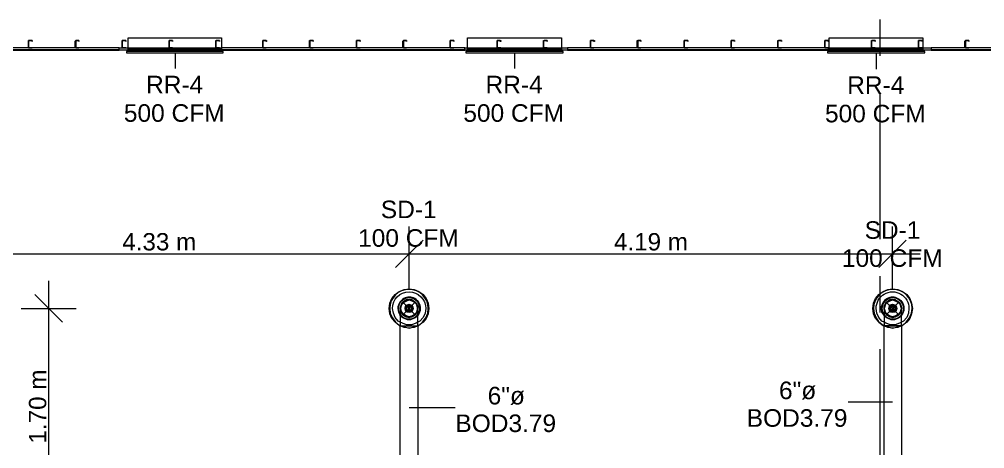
# Model space of a CAD drawing. Header units: metres. Extents: x -2 to 207, y -8 to 52.
# Drawn here: x 14.15 to 22.52, y 17.77 to 21.48 of the extents above; entities that cross this region are included whole.
import ezdxf

# ---------------------------------------------------------------- set-up
doc = ezdxf.new("R2010")
doc.units = ezdxf.units.M
doc.layers.add('HVAC - Ductos', color=5, linetype='Continuous', lineweight=0)
doc.layers.add('PDF_Text', color=7, linetype='Continuous', lineweight=0)
doc.layers.add('PDF_Geometry', color=7, linetype='Continuous', lineweight=0, true_color=0xaaaaaa)
doc.styles.add('PDF Helvetica', font='')
doc.styles.get('PDF Helvetica').set_extended_font_data('Helvetica')

msp = doc.modelspace()

# ---------------------------------------------------------------- linework, layer by layer
at = {"layer": 'HVAC - Ductos', "lineweight": 0}
for points in [[(15.9208, 21.2014), (15.907, 21.2014), (15.907, 21.2197), (15.0961, 21.2197), (15.0961, 21.3205), (15.907, 21.3205), (15.907, 21.2197), (15.0961, 21.2197), (15.0961, 21.2014), (15.0823, 21.2014), (15.0823, 21.1922), (15.9208, 21.1922), (15.9208, 21.2014), (15.0823, 21.2014)], [(18.8668, 21.2014), (18.853, 21.2014), (18.853, 21.2197), (18.0375, 21.2197), (18.0375, 21.3205), (18.853, 21.3205), (18.853, 21.2197), (18.0375, 21.2197), (18.0375, 21.2014), (18.0283, 21.2014)], [(21.9961, 21.2014), (21.9824, 21.2014), (21.9824, 21.2197), (21.1714, 21.2197), (21.1714, 21.3205), (21.9824, 21.3205), (21.9824, 21.2197), (21.1714, 21.2197), (21.1714, 21.2014), (21.1577, 21.2014), (21.1577, 21.1922), (22.0007, 21.1922), (22.0007, 21.2014), (21.1577, 21.2014)], [(15.1052, 21.1922), (15.8978, 21.1922)], [(15.5038, 21.1922), (15.5038, 21.0547)], [(18.0467, 21.1922), (18.8439, 21.1922)], [(18.4453, 21.1922), (18.4453, 21.0547)], [(21.1805, 21.1922), (21.9732, 21.1922)], [(21.5792, 21.1922), (21.5792, 21.0501)], [(17.5335, 19.2129), (17.5335, 19.4511), (17.5335, 19.6894)], [(21.7212, 19.2129), (21.7212, 19.4511), (21.7212, 19.6894)], [(17.6526, 19.5703), (17.5335, 19.4511), (17.4144, 19.332)], [(21.8403, 19.5703), (21.7212, 19.4511), (21.602, 19.332)], [(9.4697, 19.4511), (12.4157, 19.4511), (13.2038, 19.4511), (17.5335, 19.4511), (21.9594, 19.4511)], [(17.5335, 19.1488), (17.5335, 19.4878)], [(21.7212, 19.1488), (21.7212, 19.3137)], [(14.4088, 13.7378), (14.4088, 15.575), (14.4088, 17.2794), (14.4088, 19.2175)], [(14.2897, 19.0984), (14.4088, 18.9792), (14.5279, 18.8601)], [(17.4556, 17.6001), (17.4556, 18.8281), (17.4465, 18.8326), (17.4098, 18.8601), (17.3823, 18.8921), (17.364, 18.9334), (17.3594, 18.9792), (17.364, 19.025), (17.3823, 19.0663), (17.4098, 19.0984), (17.4465, 19.1258), (17.4877, 19.1442), (17.5335, 19.1488), (17.5748, 19.1442), (17.616, 19.1258), (17.6526, 19.0984), (17.6801, 19.0663), (17.6984, 19.025), (17.703, 18.9792), (17.6984, 18.9334), (17.6801, 18.8921), (17.6526, 18.8601), (17.616, 18.8326), (17.6068, 18.8281), (17.6068, 17.6001)], [(21.6478, 17.5497), (21.6478, 18.8281), (21.6387, 18.8326), (21.602, 18.8601), (21.5746, 18.8921), (21.5562, 18.9334), (21.5516, 18.9792), (21.5562, 19.025), (21.5746, 19.0663), (21.602, 19.0984), (21.6387, 19.1258), (21.68, 19.1442), (21.7212, 19.1488), (21.767, 19.1442), (21.8083, 19.1258), (21.8449, 19.0984), (21.8723, 19.0663), (21.8861, 19.025), (21.8953, 18.9792), (21.8861, 18.9334), (21.8723, 18.8921), (21.8449, 18.8601), (21.8083, 18.8326), (21.7991, 18.8281), (21.7991, 17.5497)], [(17.4556, 18.8281), (17.4602, 18.8281), (17.4648, 18.8281), (17.4785, 18.8281), (17.4923, 18.8281), (17.5106, 18.8281), (17.5335, 18.8281), (17.5518, 18.8281), (17.5702, 18.8281), (17.584, 18.8281), (17.5976, 18.8281), (17.6068, 18.8281), (17.6068, 18.8693), (17.6068, 18.9105), (17.6068, 18.9426), (17.6068, 18.9655), (17.6068, 18.9792), (17.6068, 18.9747), (17.6068, 18.9792), (17.6068, 18.9976), (17.5976, 19.0159), (17.584, 19.0342), (17.5702, 19.0434), (17.5518, 19.0526), (17.5335, 19.0571), (17.5106, 19.0526), (17.4923, 19.0434), (17.4785, 19.0342), (17.4648, 19.0159), (17.4602, 18.9976), (17.4556, 18.9792), (17.4556, 18.9747), (17.4556, 18.9792), (17.4602, 18.9976), (17.4648, 19.0159), (17.4785, 19.0342), (17.4923, 19.0434), (17.5106, 19.0526), (17.5335, 19.0571), (17.5518, 19.0526), (17.5702, 19.0434), (17.584, 19.0342), (17.5976, 19.0159), (17.6068, 18.9976), (17.6068, 18.9792)], [(17.4602, 19.0067), (17.4648, 19.0113)], [(17.4648, 18.9563), (17.4602, 18.9792), (17.4648, 19.0022)], [(17.4648, 19.0113), (17.4785, 19.0296), (17.5014, 19.0434)], [(17.5014, 19.048), (17.506, 19.048)], [(17.506, 19.048), (17.5335, 19.0526), (17.5564, 19.048)], [(17.5564, 19.048), (17.561, 19.048), (17.5656, 19.048)], [(17.561, 19.0434), (17.584, 19.0296), (17.5976, 19.0113)], [(17.6022, 19.0113), (17.6022, 19.0067)], [(17.6022, 19.0022), (17.6068, 18.9792), (17.6022, 18.9563)], [(21.6524, 18.9563), (21.6478, 18.9792), (21.6524, 19.0022)], [(21.6524, 19.0067), (21.6524, 19.0113)], [(21.657, 19.0113), (21.6708, 19.0296), (21.6937, 19.0434)], [(21.6891, 19.048), (21.6937, 19.048), (21.6983, 19.048)], [(21.6983, 19.048), (21.7212, 19.0526), (21.7487, 19.048)], [(21.7487, 19.048), (21.7532, 19.048)], [(21.7532, 19.0434), (21.7762, 19.0296), (21.7899, 19.0113)], [(21.7899, 19.0113), (21.7945, 19.0067)], [(21.7899, 19.0022), (21.7945, 18.9792), (21.7899, 18.9563)], [(14.1706, 18.9792), (14.4088, 18.9792), (14.6471, 18.9792)], [(17.4556, 18.9792), (17.4556, 18.9747), (17.4556, 18.9563), (17.4556, 18.9243), (17.4556, 18.8876), (17.4556, 18.8464), (17.4556, 18.8281), (17.4602, 18.8281), (17.4648, 18.8281), (17.4785, 18.8281), (17.4923, 18.8281), (17.5106, 18.8281), (17.5335, 18.8281), (17.5518, 18.8281), (17.5702, 18.8281), (17.584, 18.8281), (17.5976, 18.8281), (17.6068, 18.8281)], [(17.4556, 18.9747), (17.4602, 18.9609), (17.4648, 18.9426), (17.4785, 18.9243), (17.4923, 18.9151), (17.5106, 18.9059), (17.5335, 18.9013), (17.5518, 18.9059), (17.5702, 18.9151), (17.584, 18.9243), (17.5976, 18.9426), (17.6068, 18.9609), (17.6068, 18.9747)], [(17.5014, 18.9151), (17.4785, 18.9288), (17.4648, 18.9472), (17.4602, 18.9518)], [(17.506, 18.9059), (17.5014, 18.9105)], [(17.5564, 18.9105), (17.5335, 18.9059), (17.506, 18.9105)], [(17.5656, 18.9105), (17.561, 18.9105), (17.5564, 18.9059)], [(17.5976, 18.9472), (17.584, 18.9288), (17.561, 18.9151)], [(17.6022, 18.9518), (17.6022, 18.9472)], [(21.6478, 18.9792), (21.6478, 18.9747), (21.6478, 18.9563), (21.6478, 18.9243), (21.6478, 18.8876), (21.6478, 18.8464), (21.6478, 18.8281), (21.657, 18.8281), (21.6662, 18.8281), (21.6845, 18.8281), (21.7029, 18.8281), (21.7212, 18.8281), (21.7441, 18.8281), (21.7624, 18.8281), (21.7762, 18.8281), (21.7899, 18.8281), (21.7945, 18.8281), (21.7991, 18.8281), (21.7991, 18.8693), (21.7991, 18.9105), (21.7991, 18.9426), (21.7991, 18.9655), (21.7991, 18.9792)], [(21.6478, 18.9747), (21.6478, 18.9609), (21.657, 18.9426), (21.6662, 18.9243), (21.6845, 18.9151), (21.7029, 18.9059), (21.7212, 18.9013), (21.7441, 18.9059), (21.7624, 18.9151), (21.7762, 18.9243), (21.7899, 18.9426), (21.7945, 18.9609), (21.7991, 18.9747)], [(21.6524, 18.9472), (21.6524, 18.9518)], [(21.6937, 18.9151), (21.6708, 18.9288), (21.657, 18.9472)], [(21.6983, 18.9059), (21.6937, 18.9105), (21.6891, 18.9105)], [(21.7487, 18.9105), (21.7212, 18.9059), (21.6983, 18.9105)], [(21.7532, 18.9105), (21.7487, 18.9059)], [(21.7945, 18.9518), (21.7899, 18.9472), (21.7762, 18.9288), (21.7532, 18.9151)], [(17.6068, 18.8601), (17.5931, 18.8509), (17.5518, 18.8372), (17.5106, 18.8372), (17.4739, 18.8509), (17.4556, 18.8601)], [(17.4556, 18.8326), (17.4877, 18.8189), (17.5335, 18.8097), (17.5748, 18.8189), (17.6068, 18.8326)], [(17.6068, 18.8281), (17.5748, 18.8143), (17.5335, 18.8097), (17.4877, 18.8143), (17.4556, 18.8281)], [(21.7991, 18.8601), (21.7807, 18.8509), (21.7441, 18.8372), (21.7029, 18.8372), (21.6616, 18.8509), (21.6478, 18.8601)], [(21.6478, 18.8326), (21.68, 18.8189), (21.7212, 18.8097), (21.767, 18.8189), (21.7991, 18.8326)], [(21.7991, 18.8281), (21.767, 18.8143), (21.7212, 18.8097), (21.68, 18.8143), (21.6478, 18.8281)], [(21.7991, 18.8281), (21.7945, 18.8281), (21.7899, 18.8281), (21.7762, 18.8281), (21.7624, 18.8281), (21.7441, 18.8281), (21.7212, 18.8281), (21.7029, 18.8281), (21.6845, 18.8281), (21.6662, 18.8281), (21.657, 18.8281), (21.6478, 18.8281)], [(21.7212, 18.1683), (21.3363, 18.1683)], [(17.5335, 18.1225), (17.9321, 18.1225)]]:
    msp.add_lwpolyline(points, dxfattribs=at)
for points in [[(15.1052, 21.2243), (15.2243, 21.2243)], [(15.3068, 21.2243), (15.4626, 21.2243)], [(15.5451, 21.2243), (15.7009, 21.2243)], [(15.7833, 21.2243), (15.9024, 21.2243)], [(18.0237, 21.2014), (18.0237, 21.1922), (18.8668, 21.1922), (18.8668, 21.2014)], [(18.0467, 21.2243), (18.1704, 21.2243)], [(18.2482, 21.2243), (18.4087, 21.2243)], [(18.4865, 21.2243), (18.6469, 21.2243)], [(18.7248, 21.2243), (18.8484, 21.2243)], [(21.1805, 21.2243), (21.3043, 21.2243)], [(21.3821, 21.2243), (21.5425, 21.2243)], [(21.6204, 21.2243), (21.7807, 21.2243)], [(21.8587, 21.2243), (21.9778, 21.2243)], [(17.5976, 18.9518), (17.584, 18.9288), (17.561, 18.9151), (17.5335, 18.9059), (17.506, 18.9151), (17.4831, 18.9288), (17.4648, 18.9518), (17.4602, 18.9792), (17.4648, 19.0067), (17.4831, 19.0296), (17.506, 19.0434), (17.5335, 19.0526), (17.561, 19.0434), (17.584, 19.0296), (17.5976, 19.0067), (17.6022, 18.9792)], [(17.6022, 18.9609), (17.5976, 18.9426), (17.584, 18.9288), (17.5702, 18.9151), (17.5518, 18.9059), (17.5335, 18.9059), (17.5106, 18.9059), (17.4969, 18.9151), (17.4785, 18.9288), (17.4694, 18.9426), (17.4602, 18.9609), (17.4602, 18.9792), (17.4602, 18.9976), (17.4694, 19.0159), (17.4785, 19.0296), (17.4969, 19.0434), (17.5106, 19.0526), (17.5335, 19.0526), (17.5518, 19.0526), (17.5702, 19.0434), (17.584, 19.0296), (17.5976, 19.0159), (17.6022, 18.9976), (17.6068, 18.9792)], [(17.5014, 18.9976), (17.4969, 18.9792), (17.5014, 18.9976), (17.5152, 19.0113), (17.5335, 19.0159), (17.5473, 19.0113), (17.561, 18.9976), (17.5656, 18.9792), (17.561, 18.9976), (17.5473, 19.0067), (17.5335, 19.0113), (17.5152, 19.0067)], [(17.5106, 18.993), (17.506, 18.9792), (17.5106, 18.993), (17.5243, 19.0022), (17.5381, 19.0022), (17.5518, 18.993), (17.5564, 18.9792), (17.5518, 18.993), (17.5381, 19.0022), (17.5243, 19.0022)], [(17.5473, 18.9655), (17.5335, 18.9609), (17.5152, 18.9655), (17.5106, 18.9792), (17.5152, 18.993), (17.5335, 18.9976), (17.5473, 18.993), (17.5518, 18.9792)], [(21.6478, 18.9792), (21.6478, 18.9838), (21.6478, 18.9976), (21.657, 19.0159), (21.6662, 19.0342), (21.6845, 19.0434), (21.7029, 19.0526), (21.7212, 19.0571), (21.7441, 19.0526), (21.7624, 19.0434), (21.7762, 19.0342), (21.7899, 19.0159), (21.7945, 18.9976), (21.7991, 18.9792), (21.7991, 18.9747), (21.7991, 18.9792), (21.7945, 18.9976), (21.7899, 19.0159), (21.7762, 19.0342), (21.7624, 19.0434), (21.7441, 19.0526), (21.7212, 19.0571), (21.7029, 19.0526), (21.6845, 19.0434), (21.6662, 19.0342), (21.657, 19.0159), (21.6478, 18.9976), (21.6478, 18.9838), (21.6478, 18.9792), (21.6478, 18.9747)], [(21.7945, 18.9609), (21.7853, 18.9426), (21.7762, 18.9288), (21.7578, 18.9151), (21.7395, 18.9059), (21.7212, 18.9059), (21.7029, 18.9059), (21.6845, 18.9151), (21.6708, 18.9288), (21.657, 18.9426), (21.6524, 18.9609), (21.6478, 18.9792), (21.6524, 18.9976), (21.657, 19.0159), (21.6708, 19.0296), (21.6845, 19.0434), (21.7029, 19.0526), (21.7212, 19.0526), (21.7395, 19.0526), (21.7578, 19.0434), (21.7762, 19.0296), (21.7853, 19.0159), (21.7945, 18.9976), (21.7945, 18.9792)], [(21.7899, 18.9518), (21.7716, 18.9288), (21.7487, 18.9151), (21.7212, 18.9059), (21.6937, 18.9151), (21.6708, 18.9288), (21.657, 18.9518), (21.6524, 18.9792), (21.657, 19.0067), (21.6708, 19.0296), (21.6937, 19.0434), (21.7212, 19.0526), (21.7487, 19.0434), (21.7716, 19.0296), (21.7899, 19.0067), (21.7945, 18.9792)], [(21.6937, 18.9976), (21.6891, 18.9792), (21.6937, 18.9976), (21.7029, 19.0113), (21.7212, 19.0159), (21.7395, 19.0113), (21.7532, 18.9976), (21.7578, 18.9792), (21.7532, 18.9976), (21.7395, 19.0067), (21.7212, 19.0113), (21.7075, 19.0067)], [(21.7029, 18.993), (21.6983, 18.9792), (21.7029, 18.993), (21.7166, 19.0022), (21.7303, 19.0022), (21.7441, 18.993), (21.7487, 18.9792), (21.7441, 18.993), (21.7303, 19.0022), (21.7166, 19.0022)], [(21.7349, 18.9655), (21.7212, 18.9609), (21.7075, 18.9655), (21.7029, 18.9792), (21.7075, 18.993), (21.7212, 18.9976), (21.7349, 18.993), (21.7441, 18.9792)], [(17.4373, 18.9792), (17.4419, 18.9472), (17.4556, 18.9197), (17.4419, 18.9472)], [(17.4602, 18.9197), (17.4831, 18.8967), (17.5152, 18.8876), (17.5473, 18.8876), (17.5794, 18.8967), (17.6022, 18.9197), (17.6068, 18.9243), (17.6022, 18.9197), (17.5794, 18.8967), (17.5473, 18.8876), (17.5152, 18.8876), (17.4831, 18.8967), (17.4602, 18.9197), (17.4556, 18.9243)], [(17.6068, 18.9151), (17.5794, 18.8967), (17.5473, 18.883), (17.5152, 18.883), (17.4831, 18.8967), (17.4556, 18.9151), (17.4556, 18.9197), (17.4556, 18.9151), (17.4831, 18.8967), (17.5152, 18.883), (17.5473, 18.883), (17.5794, 18.8967), (17.6068, 18.9151), (17.6068, 18.9197)], [(17.561, 18.9609), (17.5656, 18.9792), (17.561, 18.9609), (17.5473, 18.9472), (17.5335, 18.9426), (17.5152, 18.9472), (17.5014, 18.9609), (17.4969, 18.9792), (17.5014, 18.9609), (17.5152, 18.9518), (17.5335, 18.9472), (17.5473, 18.9518)], [(17.5518, 18.9655), (17.5564, 18.9792), (17.5518, 18.9655), (17.5381, 18.9563), (17.5243, 18.9563), (17.5106, 18.9655), (17.506, 18.9792), (17.5106, 18.9655), (17.5243, 18.9563), (17.5381, 18.9563)], [(17.5289, 18.9838), (17.5243, 18.9792), (17.5289, 18.9838), (17.5335, 18.9838), (17.5381, 18.9792), (17.5335, 18.9838)], [(17.5335, 18.9747), (17.5381, 18.9792), (17.5335, 18.9747), (17.5289, 18.9747), (17.5243, 18.9792), (17.5289, 18.9747)], [(21.625, 18.9792), (21.6296, 18.9472), (21.6478, 18.9197), (21.6296, 18.9472)], [(21.6524, 18.9197), (21.6754, 18.8967), (21.7075, 18.8876), (21.7395, 18.8876), (21.7716, 18.8967), (21.7945, 18.9197), (21.7991, 18.9243), (21.7945, 18.9197), (21.7716, 18.8967), (21.7395, 18.8876), (21.7075, 18.8876), (21.6754, 18.8967), (21.6524, 18.9197), (21.6478, 18.9243)], [(21.7945, 18.9151), (21.7716, 18.8967), (21.7395, 18.883), (21.7075, 18.883), (21.6754, 18.8967), (21.6478, 18.9151), (21.6478, 18.9197), (21.6478, 18.9151), (21.6754, 18.8967), (21.7075, 18.883), (21.7395, 18.883), (21.7716, 18.8967), (21.7945, 18.9151), (21.7991, 18.9197)], [(21.7532, 18.9609), (21.7578, 18.9792), (21.7532, 18.9609), (21.7395, 18.9472), (21.7212, 18.9426), (21.7029, 18.9472), (21.6937, 18.9609), (21.6891, 18.9792), (21.6937, 18.9609), (21.7075, 18.9518), (21.7212, 18.9472), (21.7395, 18.9518)], [(21.7441, 18.9655), (21.7487, 18.9792), (21.7441, 18.9655), (21.7303, 18.9563), (21.7166, 18.9563), (21.7029, 18.9655), (21.6983, 18.9792), (21.7029, 18.9655), (21.7166, 18.9563), (21.7303, 18.9563)], [(21.7258, 18.9838), (21.7212, 18.9838), (21.7166, 18.9792), (21.7212, 18.9838), (21.7258, 18.9838), (21.7303, 18.9792), (21.7258, 18.9747), (21.7212, 18.9747), (21.7166, 18.9792), (21.7212, 18.9747), (21.7258, 18.9747), (21.7258, 18.9792)]]:
    msp.add_lwpolyline(points, close=True, dxfattribs=at)
for points in [[(17.6068, 18.8326), (17.616, 18.8326), (17.648, 18.8601), (17.6756, 18.8967), (17.6939, 18.938), (17.6984, 18.9792, 0.986385), (17.364, 18.9792), (17.3685, 18.938), (17.3869, 18.8967), (17.4144, 18.8601), (17.4465, 18.8326), (17.4556, 18.8326)], [(17.4556, 18.8601), (17.4373, 18.8693), (17.4098, 18.9013), (17.3961, 18.938), (17.3869, 18.9792, -0.994592), (17.6756, 18.9792), (17.671, 18.938), (17.6526, 18.9013), (17.6252, 18.8693), (17.6068, 18.8601)], [(21.7991, 18.8326), (21.8083, 18.8326), (21.8403, 18.8601), (21.8678, 18.8967), (21.8861, 18.938), (21.8907, 18.9792, 0.986385), (21.5562, 18.9792), (21.5608, 18.938), (21.5792, 18.8967), (21.602, 18.8601), (21.6387, 18.8326), (21.6478, 18.8326)], [(21.6478, 18.8601), (21.6296, 18.8693), (21.602, 18.9013), (21.5838, 18.938), (21.5792, 18.9792, -1.013316), (21.8632, 18.9792), (21.8587, 18.938), (21.8449, 18.9013), (21.8174, 18.8693), (21.7991, 18.8601)]]:
    msp.add_lwpolyline(points, format="xyb", dxfattribs=at)
for points in [[(17.6068, 18.9197), (17.6206, 18.9472), (17.6297, 18.9792, 1.018248), (17.4373, 18.9792), (17.4419, 18.9472), (17.4556, 18.9243, -1.368448), (17.6252, 18.9792), (17.6206, 18.9472), (17.6068, 18.9243, 1.368444), (17.4373, 18.9792, -1.434902)], [(21.8174, 18.9792, 1.009886), (21.625, 18.9792, -1.404448), (21.7991, 18.9197), (21.8129, 18.9472), (21.8174, 18.9792), (21.8129, 18.9472), (21.7991, 18.9243, 1.368444), (21.6296, 18.9792), (21.6341, 18.9472), (21.6478, 18.9243, -1.36787)]]:
    msp.add_lwpolyline(points, format="xyb", close=True, dxfattribs=at)
at = {"layer": 'PDF_Geometry', "lineweight": 0}
for points in [[(21.6112, 21.4808), (21.6112, 21.1647)], [(12.906, 21.2197), (15.0182, 21.2197)], [(15.907, 21.2197), (18.0146, 21.2197)], [(18.9034, 21.2197), (21.1668, 21.2197)], [(23.2056, 21.2151), (25.2537, 21.2151), (25.2537, 21.2334), (22.0556, 21.2334), (22.0556, 21.2151), (23.1186, 21.2151)], [(22.0556, 21.2197), (25.2537, 21.2197)], [(21.6112, 20.8486), (21.6112, 19.5794)], [(21.6112, 19.2587), (21.6112, 18.9426)], [(21.6112, 18.6264), (21.6112, 17.3573)]]:
    msp.add_lwpolyline(points, dxfattribs=at)
for points in [[(14.2347, 21.2334), (14.2347, 21.293), (14.2347, 21.2976), (14.2668, 21.2976), (14.2668, 21.2884), (14.2668, 21.2976), (14.2347, 21.2976), (14.2347, 21.293), (14.2347, 21.2334), (14.2668, 21.2334)], [(14.6425, 21.2334), (14.6379, 21.2334), (14.6379, 21.293), (14.6425, 21.2976), (14.67, 21.2976), (14.67, 21.2884), (14.67, 21.2976), (14.6425, 21.2976), (14.6425, 21.293), (14.6425, 21.2334), (14.67, 21.2334)], [(15.0457, 21.2334), (15.0457, 21.293), (15.0457, 21.2976), (15.0777, 21.2976), (15.0777, 21.2884), (15.0777, 21.2976), (15.0457, 21.2976), (15.0457, 21.293), (15.0457, 21.2334), (15.0777, 21.2334)], [(15.4534, 21.2334), (15.4534, 21.293), (15.4534, 21.2976), (15.4809, 21.2976), (15.4809, 21.2884), (15.4809, 21.2976), (15.4534, 21.2976), (15.4534, 21.293), (15.4534, 21.2334), (15.4809, 21.2334)], [(15.8612, 21.2334), (15.8566, 21.2334), (15.8566, 21.293), (15.8566, 21.2976), (15.8612, 21.2976), (15.8887, 21.2976), (15.8887, 21.2884), (15.8887, 21.2976), (15.8612, 21.2976), (15.8566, 21.293), (15.8566, 21.2334), (15.8612, 21.2334), (15.8887, 21.2334)], [(16.2644, 21.2334), (16.2644, 21.293), (16.2644, 21.2976), (16.2965, 21.2976), (16.2965, 21.2884), (16.2919, 21.2884), (16.2919, 21.2976), (16.2644, 21.2976), (16.2644, 21.293), (16.2644, 21.2334), (16.2919, 21.2334), (16.2919, 21.238), (16.2965, 21.238), (16.2965, 21.2334)], [(16.6722, 21.2334), (16.6676, 21.2334), (16.6676, 21.293), (16.6676, 21.2976), (16.6722, 21.2976), (16.6996, 21.2976), (16.6996, 21.2884), (16.6996, 21.2976), (16.6722, 21.2976), (16.6722, 21.293), (16.6722, 21.2334), (16.6996, 21.2334)], [(17.0754, 21.2334), (17.0754, 21.293), (17.0754, 21.2976), (17.1074, 21.2976), (17.1074, 21.2884), (17.1074, 21.2976), (17.0754, 21.2976), (17.0754, 21.293), (17.0754, 21.2334), (17.1074, 21.2334)], [(17.4831, 21.2334), (17.4785, 21.2334), (17.4785, 21.293), (17.4831, 21.2976), (17.5106, 21.2976), (17.5106, 21.2884), (17.5106, 21.2976), (17.4831, 21.2976), (17.4831, 21.293), (17.4831, 21.2334), (17.5106, 21.2334)], [(17.8863, 21.2334), (17.8863, 21.293), (17.8863, 21.2976), (17.9184, 21.2976), (17.9184, 21.2884), (17.9184, 21.2976), (17.8863, 21.2976), (17.8863, 21.293), (17.8863, 21.2334), (17.9184, 21.2334)], [(18.2941, 21.2334), (18.2941, 21.293), (18.2941, 21.2976), (18.3262, 21.2976), (18.3262, 21.2884), (18.3216, 21.2884), (18.3216, 21.2976), (18.2941, 21.2976), (18.2941, 21.293), (18.2941, 21.2334), (18.3216, 21.2334), (18.3216, 21.238), (18.3262, 21.238), (18.3262, 21.2334)], [(18.7018, 21.2334), (18.6973, 21.2334), (18.6973, 21.293), (18.6973, 21.2976), (18.7018, 21.2976), (18.7293, 21.2976), (18.7293, 21.2884), (18.7293, 21.2976), (18.7018, 21.2976), (18.7018, 21.293), (18.6973, 21.293), (18.6973, 21.2334), (18.7018, 21.2334), (18.7293, 21.2334)], [(19.1051, 21.2334), (19.1051, 21.293), (19.1051, 21.2976), (19.1371, 21.2976), (19.1371, 21.2884), (19.1325, 21.2884), (19.1325, 21.2976), (19.1051, 21.2976), (19.1051, 21.293), (19.1051, 21.2334), (19.1325, 21.2334), (19.1325, 21.238), (19.1371, 21.238), (19.1371, 21.2334)], [(19.5129, 21.2334), (19.5083, 21.2334), (19.5083, 21.293), (19.5083, 21.2976), (19.5129, 21.2976), (19.5403, 21.2976), (19.5403, 21.2884), (19.5403, 21.2976), (19.5129, 21.2976), (19.5129, 21.293), (19.5129, 21.2334), (19.5403, 21.2334)], [(19.916, 21.2334), (19.916, 21.293), (19.916, 21.2976), (19.948, 21.2976), (19.948, 21.2884), (19.948, 21.2976), (19.916, 21.2976), (19.916, 21.293), (19.916, 21.2334), (19.948, 21.2334)], [(20.3238, 21.2334), (20.3238, 21.293), (20.3238, 21.2976), (20.3513, 21.2976), (20.3513, 21.2884), (20.3513, 21.2976), (20.3238, 21.2976), (20.3238, 21.293), (20.3238, 21.2334), (20.3513, 21.2334)], [(20.7315, 21.2334), (20.7269, 21.2334), (20.7269, 21.293), (20.7269, 21.2976), (20.7315, 21.2976), (20.759, 21.2976), (20.759, 21.2884), (20.759, 21.2976), (20.7315, 21.2976), (20.7269, 21.293), (20.7269, 21.2334), (20.7315, 21.2334), (20.759, 21.2334)], [(21.1347, 21.2334), (21.1347, 21.293), (21.1347, 21.2976), (21.1668, 21.2976), (21.1668, 21.2884), (21.1623, 21.2884), (21.1623, 21.2976), (21.1347, 21.2976), (21.1347, 21.293), (21.1347, 21.2334), (21.1623, 21.2334), (21.1623, 21.238), (21.1668, 21.238), (21.1668, 21.2334)], [(21.5425, 21.2334), (21.5379, 21.2334), (21.5379, 21.293), (21.5379, 21.2976), (21.5425, 21.2976), (21.57, 21.2976), (21.57, 21.2884), (21.57, 21.2976), (21.5425, 21.2976), (21.5425, 21.293), (21.5379, 21.293), (21.5379, 21.2334), (21.5425, 21.2334), (21.57, 21.2334)], [(21.9457, 21.2334), (21.9457, 21.293), (21.9457, 21.2976), (21.9778, 21.2976), (21.9778, 21.2884), (21.9778, 21.2976), (21.9457, 21.2976), (21.9457, 21.293), (21.9457, 21.2334), (21.9778, 21.2334)], [(22.3535, 21.2334), (22.3489, 21.2334), (22.3489, 21.293), (22.3535, 21.2976), (22.3809, 21.2976), (22.3809, 21.2884), (22.3809, 21.2976), (22.3535, 21.2976), (22.3535, 21.293), (22.3535, 21.2334), (22.3809, 21.2334)], [(15.0182, 21.2334), (12.906, 21.2334), (12.906, 21.2151), (15.0182, 21.2151)], [(14.2668, 21.238), (14.2668, 21.2334)], [(14.67, 21.238), (14.67, 21.2334)], [(15.0182, 21.2151), (15.0182, 21.2334), (15.907, 21.2334), (15.907, 21.2151)], [(15.0777, 21.238), (15.0777, 21.2334)], [(15.4809, 21.238), (15.4809, 21.2334)], [(15.8887, 21.238), (15.8887, 21.2334)], [(18.0146, 21.2334), (15.907, 21.2334), (15.907, 21.2151), (18.0146, 21.2151)], [(16.6996, 21.238), (16.6996, 21.2334)], [(17.1074, 21.238), (17.1074, 21.2334)], [(17.5106, 21.238), (17.5106, 21.2334)], [(17.9184, 21.238), (17.9184, 21.2334)], [(18.0146, 21.2151), (18.0146, 21.2334), (18.9034, 21.2334), (18.9034, 21.2151)], [(18.7293, 21.238), (18.7293, 21.2334)], [(21.1668, 21.2334), (18.9034, 21.2334), (18.9034, 21.2151), (21.1668, 21.2151)], [(19.5403, 21.238), (19.5403, 21.2334)], [(19.948, 21.238), (19.948, 21.2334)], [(20.3513, 21.238), (20.3513, 21.2334)], [(20.759, 21.238), (20.759, 21.2334)], [(21.1668, 21.2151), (21.1668, 21.2334), (22.0556, 21.2334), (22.0556, 21.2151)], [(21.57, 21.238), (21.57, 21.2334)], [(21.9778, 21.238), (21.9778, 21.2334)], [(22.3809, 21.238), (22.3809, 21.2334)]]:
    msp.add_lwpolyline(points, close=True, dxfattribs=at)
at = {"layer": 'PDF_Geometry', "color": 254, "lineweight": 0, "true_color": 0xd2d2d2}
for points in [[(14.2347, 21.2884), (14.2347, 21.293)], [(20.7269, 21.2472), (20.7269, 21.2518)], [(21.1531, 21.2976), (21.1577, 21.2976)]]:
    msp.add_lwpolyline(points, dxfattribs=at)
at = {"layer": 'PDF_Geometry', "color": 8, "lineweight": 0, "true_color": 0x808080}
for points in [[(17.5931, 19.025), (17.5564, 19.0526), (17.506, 19.0526), (17.4694, 19.025), (17.4556, 18.9792), (17.4694, 18.9334), (17.506, 18.9059), (17.5564, 18.9059), (17.5931, 18.9334), (17.6068, 18.9792)], [(21.7853, 19.025), (21.7441, 19.0526), (21.6983, 19.0526), (21.6616, 19.025), (21.6478, 18.9792), (21.6616, 18.9334), (21.6983, 18.9059), (21.7441, 18.9059), (21.7853, 18.9334), (21.7991, 18.9792)]]:
    msp.add_lwpolyline(points, close=True, dxfattribs=at)
for points in [[(17.4785, 19.0342), (17.584, 18.9243)], [(17.584, 19.0342), (17.4785, 18.9243)], [(21.6662, 19.0342), (21.7762, 18.9243)], [(21.7762, 19.0342), (21.6662, 18.9243)]]:
    msp.add_lwpolyline(points, dxfattribs=at)

# ---------------------------------------------------------------- texts
at = {"layer": 'PDF_Text', "lineweight": 0, "attachment_point": 4, "style": 'PDF Helvetica'}
for s, insert, char_height in [('RR-4', (15.2525, 20.9165), 0.1519), ('RR-4', (18.194, 20.9165), 0.1519), ('RR-4', (21.328, 20.912), 0.1519), ('500 CFM', (15.0601, 20.6691), 0.1519), ('500 CFM', (18.0016, 20.6691), 0.1519), ('500 CFM', (21.1356, 20.6645), 0.1519), ('SD-1', (17.2868, 19.8352), 0.1519), ('100 CFM', (17.0898, 19.5878), 0.1519), ('SD-1', (21.4792, 19.6565), 0.1519), ('4.33 m', (15.0463, 19.555), 0.15002), ('4.19 m', (19.3074, 19.555), 0.15002), ('100 CFM', (21.2822, 19.4137), 0.1519), ('6"ø', (20.737, 18.2682), 0.1519), ('6"ø', (18.2124, 18.2224), 0.1519), ('BOD3.79', (20.4575, 18.03), 0.1519), ('BOD3.79', (17.9329, 17.9842), 0.1519)]:
    msp.add_mtext(s, dxfattribs=dict(at, insert=insert, char_height=char_height))
at = {"layer": 'PDF_Text', "lineweight": 0, "insert": (14.3135, 17.8097), "char_height": 0.15002, "attachment_point": 4, "rotation": 90, "style": 'PDF Helvetica'}
msp.add_mtext('1.70 m', dxfattribs=at)

doc.saveas('drawing.dxf')
